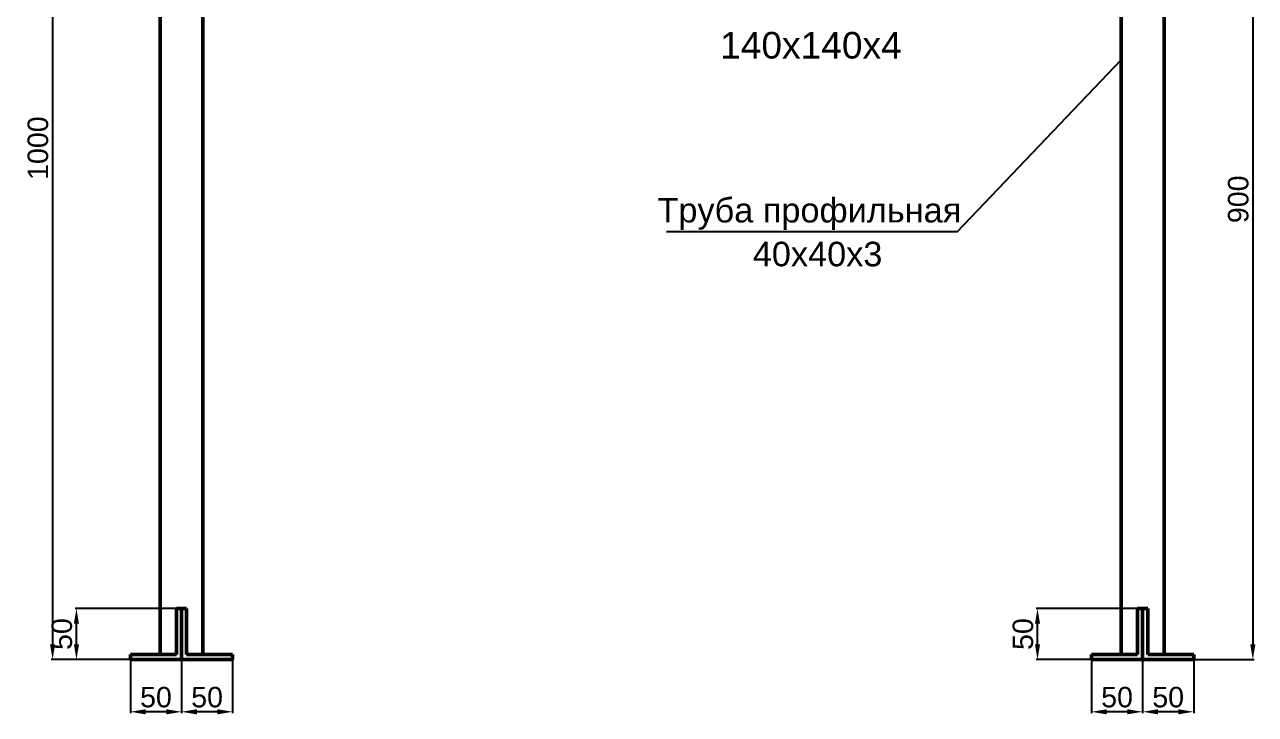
# Model space of a CAD drawing. Header units: millimetres. Extents: x -9232 to 2878, y -11520 to -3112.
# Drawn here: x -4048 to -2844, y -4956 to -4282 of the extents above; entities that cross this region are included whole.
import ezdxf

# ---------------------------------------------------------------- set-up
doc = ezdxf.new("R2010")
doc.units = ezdxf.units.MM
doc.header["$LTSCALE"] = 99.9
doc.layers.add('основной', color=7, linetype='Continuous', lineweight=50)
doc.layers.add('размерный', color=160, linetype='Continuous', lineweight=25)
doc.styles.get("Standard").update_dxf_attribs({"font": 'arial.ttf', "height": 20})
doc.dimstyles.new('Копия ISO-25', dxfattribs={"dimtxt": 20, "dimasz": 15, "dimexe": 1.249, "dimexo": 0, "dimgap": 4, "dimtad": 1, "dimdec": 0, "dimtxsty": 'Standard', "dimcen": 0, "dimclrd": 256, "dimclre": 256, "dimclrt": 256, "dimadec": 0, "dimazin": 0, "dimtfac": 1, "dimtdec": 0, "dimtmove": 0, "dimatfit": 3, "dimfxl": 1, "dimlwd": -1, "dimlwe": -1, "dimarcsym": 0})

# ---------------------------------------------------------------- blocks, each defined once
blk = doc.blocks.new('*D84')
at = {"layer": 'Defpoints', "color": 0, "transparency": 16777216}
for p in [(-2954.7, -4902.3), (-2904.7, -4902.3), (-2954.7, -4953.3)]:
    blk.add_point(p, dxfattribs=at)
at = {"layer": 'размерный', "transparency": 16777216}
for p, q in [((-2954.7, -4902.3), (-2954.7, -4954.6)), ((-2904.7, -4902.3), (-2904.7, -4954.6)), ((-2919.7, -4953.3), (-2939.7, -4953.3))]:
    blk.add_line(p, q, dxfattribs=at)
for points in [[(-2939.7, -4950.8), (-2939.7, -4955.8), (-2954.7, -4953.3)], [(-2919.7, -4950.8), (-2919.7, -4955.8), (-2904.7, -4953.3)]]:
    blk.add_solid(points, dxfattribs=at)
at = {"layer": 'размерный', "transparency": 16777216, "insert": (-2929.7, -4939.1), "char_height": 20, "attachment_point": 5}
blk.add_mtext('50', dxfattribs=at)
blk = doc.blocks.new('*D85')
at = {"layer": 'Defpoints', "color": 0, "transparency": 16777216}
for p in [(-3004.7, -4902.3), (-2954.7, -4902.3), (-3004.7, -4953.3)]:
    blk.add_point(p, dxfattribs=at)
at = {"layer": 'размерный', "transparency": 16777216}
for p, q in [((-3004.7, -4902.3), (-3004.7, -4954.6)), ((-2954.7, -4902.3), (-2954.7, -4954.6)), ((-2969.7, -4953.3), (-2989.7, -4953.3))]:
    blk.add_line(p, q, dxfattribs=at)
for points in [[(-2989.7, -4950.8), (-2989.7, -4955.8), (-3004.7, -4953.3)], [(-2969.7, -4950.8), (-2969.7, -4955.8), (-2954.7, -4953.3)]]:
    blk.add_solid(points, dxfattribs=at)
at = {"layer": 'размерный', "transparency": 16777216, "insert": (-2979.7, -4939.1), "char_height": 20, "attachment_point": 5}
blk.add_mtext('50', dxfattribs=at)
blk = doc.blocks.new('*D86')
at = {"layer": 'Defpoints', "color": 0, "transparency": 16777216}
for p in [(-3057.5, -4852.3), (-2959.7, -4852.3), (-3004.7, -4902.3)]:
    blk.add_point(p, dxfattribs=at)
at = {"layer": 'размерный', "transparency": 16777216}
for p, q in [((-2959.7, -4852.3), (-3058.7, -4852.3)), ((-3057.5, -4887.3), (-3057.5, -4867.3)), ((-3004.7, -4902.3), (-3058.7, -4902.3))]:
    blk.add_line(p, q, dxfattribs=at)
for points in [[(-3060, -4867.3), (-3055, -4867.3), (-3057.5, -4852.3)], [(-3060, -4887.3), (-3055, -4887.3), (-3057.5, -4902.3)]]:
    blk.add_solid(points, dxfattribs=at)
at = {"layer": 'размерный', "transparency": 16777216, "insert": (-3071.7, -4877.3), "char_height": 20, "attachment_point": 5, "rotation": 90}
blk.add_mtext('50', dxfattribs=at)
blk = doc.blocks.new('*D87')
at = {"layer": 'Defpoints', "color": 0, "transparency": 16777216}
for p in [(-3894.7, -4902.3), (-3844.7, -4902.3), (-3894.7, -4953.3)]:
    blk.add_point(p, dxfattribs=at)
at = {"layer": 'размерный', "transparency": 16777216}
for p, q in [((-3894.7, -4902.3), (-3894.7, -4954.6)), ((-3844.7, -4902.3), (-3844.7, -4954.6)), ((-3859.7, -4953.3), (-3879.7, -4953.3))]:
    blk.add_line(p, q, dxfattribs=at)
for points in [[(-3879.7, -4950.8), (-3879.7, -4955.8), (-3894.7, -4953.3)], [(-3859.7, -4950.8), (-3859.7, -4955.8), (-3844.7, -4953.3)]]:
    blk.add_solid(points, dxfattribs=at)
at = {"layer": 'размерный', "transparency": 16777216, "insert": (-3869.7, -4939.1), "char_height": 20, "attachment_point": 5}
blk.add_mtext('50', dxfattribs=at)
blk = doc.blocks.new('*D88')
at = {"layer": 'Defpoints', "color": 0, "transparency": 16777216}
for p in [(-3944.7, -4902.3), (-3894.7, -4902.3), (-3944.7, -4953.3)]:
    blk.add_point(p, dxfattribs=at)
at = {"layer": 'размерный', "transparency": 16777216}
for p, q in [((-3944.7, -4902.3), (-3944.7, -4954.6)), ((-3894.7, -4902.3), (-3894.7, -4954.6)), ((-3909.7, -4953.3), (-3929.7, -4953.3))]:
    blk.add_line(p, q, dxfattribs=at)
for points in [[(-3929.7, -4950.8), (-3929.7, -4955.8), (-3944.7, -4953.3)], [(-3909.7, -4950.8), (-3909.7, -4955.8), (-3894.7, -4953.3)]]:
    blk.add_solid(points, dxfattribs=at)
at = {"layer": 'размерный', "transparency": 16777216, "insert": (-3919.7, -4939.1), "char_height": 20, "attachment_point": 5}
blk.add_mtext('50', dxfattribs=at)
blk = doc.blocks.new('*D89')
at = {"layer": 'Defpoints', "color": 0, "transparency": 16777216}
for p in [(-3997.5, -4852.3), (-3899.7, -4852.3), (-3944.7, -4902.3)]:
    blk.add_point(p, dxfattribs=at)
at = {"layer": 'размерный', "transparency": 16777216}
for p, q in [((-3899.7, -4852.3), (-3998.7, -4852.3)), ((-3997.5, -4887.3), (-3997.5, -4867.3)), ((-3944.7, -4902.3), (-3998.7, -4902.3))]:
    blk.add_line(p, q, dxfattribs=at)
for points in [[(-4000, -4867.3), (-3995, -4867.3), (-3997.5, -4852.3)], [(-4000, -4887.3), (-3995, -4887.3), (-3997.5, -4902.3)]]:
    blk.add_solid(points, dxfattribs=at)
at = {"layer": 'размерный', "transparency": 16777216, "insert": (-4011.7, -4877.3), "char_height": 20, "attachment_point": 5, "rotation": 90}
blk.add_mtext('50', dxfattribs=at)
blk = doc.blocks.new('*D80')
at = {"layer": 'Defpoints', "color": 0, "transparency": 16777216}
for p in [(-2884.7, -4002.3), (-2904.7, -4902.3), (-2846.9, -4902.3)]:
    blk.add_point(p, dxfattribs=at)
at = {"layer": 'размерный', "transparency": 16777216}
for p, q in [((-2884.7, -4002.3), (-2845.7, -4002.3)), ((-2846.9, -4017.3), (-2846.9, -4887.3)), ((-2904.7, -4902.3), (-2845.7, -4902.3))]:
    blk.add_line(p, q, dxfattribs=at)
for points in [[(-2849.4, -4017.3), (-2844.4, -4017.3), (-2846.9, -4002.3)], [(-2849.4, -4887.3), (-2844.4, -4887.3), (-2846.9, -4902.3)]]:
    blk.add_solid(points, dxfattribs=at)
at = {"layer": 'размерный', "transparency": 16777216, "insert": (-2861.1, -4452.3), "char_height": 20, "attachment_point": 5, "rotation": 90}
blk.add_mtext('900', dxfattribs=at)
blk = doc.blocks.new('*D93')
at = {"layer": 'Defpoints', "color": 0, "transparency": 16777216}
for p in [(-3918.7, -3902.3), (-4020.8, -4902.3), (-3944.7, -4902.3)]:
    blk.add_point(p, dxfattribs=at)
at = {"layer": 'размерный', "transparency": 16777216}
for p, q in [((-3918.7, -3902.3), (-4022.1, -3902.3)), ((-4020.8, -3917.3), (-4020.8, -4887.3)), ((-3944.7, -4902.3), (-4022.1, -4902.3))]:
    blk.add_line(p, q, dxfattribs=at)
for points in [[(-4023.3, -3917.3), (-4018.3, -3917.3), (-4020.8, -3902.3)], [(-4023.3, -4887.3), (-4018.3, -4887.3), (-4020.8, -4902.3)]]:
    blk.add_solid(points, dxfattribs=at)
at = {"layer": 'размерный', "transparency": 16777216, "insert": (-4035.1, -4402.3), "char_height": 20, "attachment_point": 5, "rotation": 90}
blk.add_mtext('1000', dxfattribs=at)

msp = doc.modelspace()

# ---------------------------------------------------------------- linework, layer by layer
at = {"layer": 'основной'}
for p, q in [((-3915.737, -4597.252), (-3915.737, -4002.252)), ((-3873.737, -4002.252), (-3873.737, -4597.252)), ((-2975.737, -4597.252), (-2975.737, -4102.252)), ((-2933.737, -4102.252), (-2933.737, -4597.252)), ((-3915.737, -4597.252), (-3915.737, -4897.252)), ((-3873.737, -4597.252), (-3873.737, -4897.252)), ((-2975.737, -4597.252), (-2975.737, -4897.252)), ((-2933.737, -4597.252), (-2933.737, -4897.252)), ((-3899.737, -4897.252), (-3899.737, -4852.252)), ((-3899.737, -4852.252), (-3894.737, -4852.252)), ((-3894.737, -4852.252), (-3894.737, -4902.252)), ((-3889.737, -4852.252), (-3894.737, -4852.252)), ((-3894.737, -4852.252), (-3894.737, -4902.252)), ((-3889.737, -4897.252), (-3889.737, -4852.252)), ((-2959.737, -4897.252), (-2959.737, -4852.252)), ((-2959.737, -4852.252), (-2954.737, -4852.252)), ((-2954.737, -4852.252), (-2954.737, -4902.252)), ((-2949.737, -4852.252), (-2954.737, -4852.252)), ((-2954.737, -4852.252), (-2954.737, -4902.252)), ((-2949.737, -4897.252), (-2949.737, -4852.252)), ((-3944.737, -4902.252), (-3944.737, -4897.252)), ((-3944.737, -4897.252), (-3899.737, -4897.252)), ((-3844.737, -4897.252), (-3889.737, -4897.252)), ((-3844.737, -4902.252), (-3844.737, -4897.252)), ((-3004.737, -4902.252), (-3004.737, -4897.252)), ((-3004.737, -4897.252), (-2959.737, -4897.252)), ((-2904.737, -4897.252), (-2949.737, -4897.252)), ((-2904.737, -4902.252), (-2904.737, -4897.252)), ((-3894.737, -4902.252), (-3944.737, -4902.252)), ((-3873.737, -4902.252), (-3915.737, -4902.252)), ((-3894.737, -4902.252), (-3844.737, -4902.252)), ((-2954.737, -4902.252), (-3004.737, -4902.252)), ((-2933.737, -4902.252), (-2975.737, -4902.252)), ((-2954.737, -4902.252), (-2904.737, -4902.252))]:
    msp.add_line(p, q, dxfattribs=at)
at = {"layer": 'размерный'}
for q in [(-2975.263, -4315.678), (-3420.432, -4484.02)]:
    msp.add_line((-3136.245, -4484.02), q, dxfattribs=at)

# ---------------------------------------------------------------- texts
at = {"layer": 'размерный', "attachment_point": 3}
for s, insert, char_height, width in [('140х140х4', (-3190.26, -4288.691), 26, 342.00142), ('Труба профильная', (-3132.093, -4450.935), 24, 571.00455), ('40х40х3', (-3209.227, -4493.805), 24, 249.97898)]:
    msp.add_mtext(s, dxfattribs=dict(at, insert=insert, char_height=char_height, width=width))

# ---------------------------------------------------------------- dimensions: what is measured, and where the dimension line sits
at = {"layer": 'размерный'}
for base, p1, p2, angle, picture, middle in [((-4020.84, -4902.252), (-3918.737, -3902.252), (-3944.737, -4902.252), 90, '*D93', (-4035.052, -4402.252)), ((-2846.906, -4902.252), (-2884.737, -4002.252), (-2904.737, -4902.252), 90, '*D80', (-2861.118, -4452.252)), ((-3997.458, -4852.252), (-3944.737, -4902.252), (-3899.737, -4852.252), 90, '*D89', (-4011.669, -4877.252)), ((-3057.458, -4852.252), (-3004.737, -4902.252), (-2959.737, -4852.252), 90, '*D86', (-3071.669, -4877.252)), ((-3894.737, -4953.323), (-3844.737, -4902.252), (-3894.737, -4902.252), 180, '*D87', (-3869.737, -4939.112)), ((-2954.737, -4953.323), (-2904.737, -4902.252), (-2954.737, -4902.252), 180, '*D84', (-2929.737, -4939.112))]:
    dim = msp.add_linear_dim(base=base, p1=p1, p2=p2, angle=angle, dimstyle='Копия ISO-25', dxfattribs=at)
    dim.commit()
    dim.dimension.update_dxf_attribs({"geometry": picture, "text_midpoint": middle})
for base, p1, p2, picture, middle in [((-3944.737, -4953.323), (-3894.737, -4902.252), (-3944.737, -4902.252), '*D88', (-3919.737, -4939.112)), ((-3004.737, -4953.323), (-2954.737, -4902.252), (-3004.737, -4902.252), '*D85', (-2979.737, -4939.112))]:
    dim = msp.add_linear_dim(base=base, p1=p1, p2=p2, angle=180, dimstyle='Копия ISO-25', override={"dimtmove": 1}, dxfattribs=at)
    dim.commit()
    dim.dimension.update_dxf_attribs({"geometry": picture, "text_midpoint": middle})

doc.saveas('drawing.dxf')
